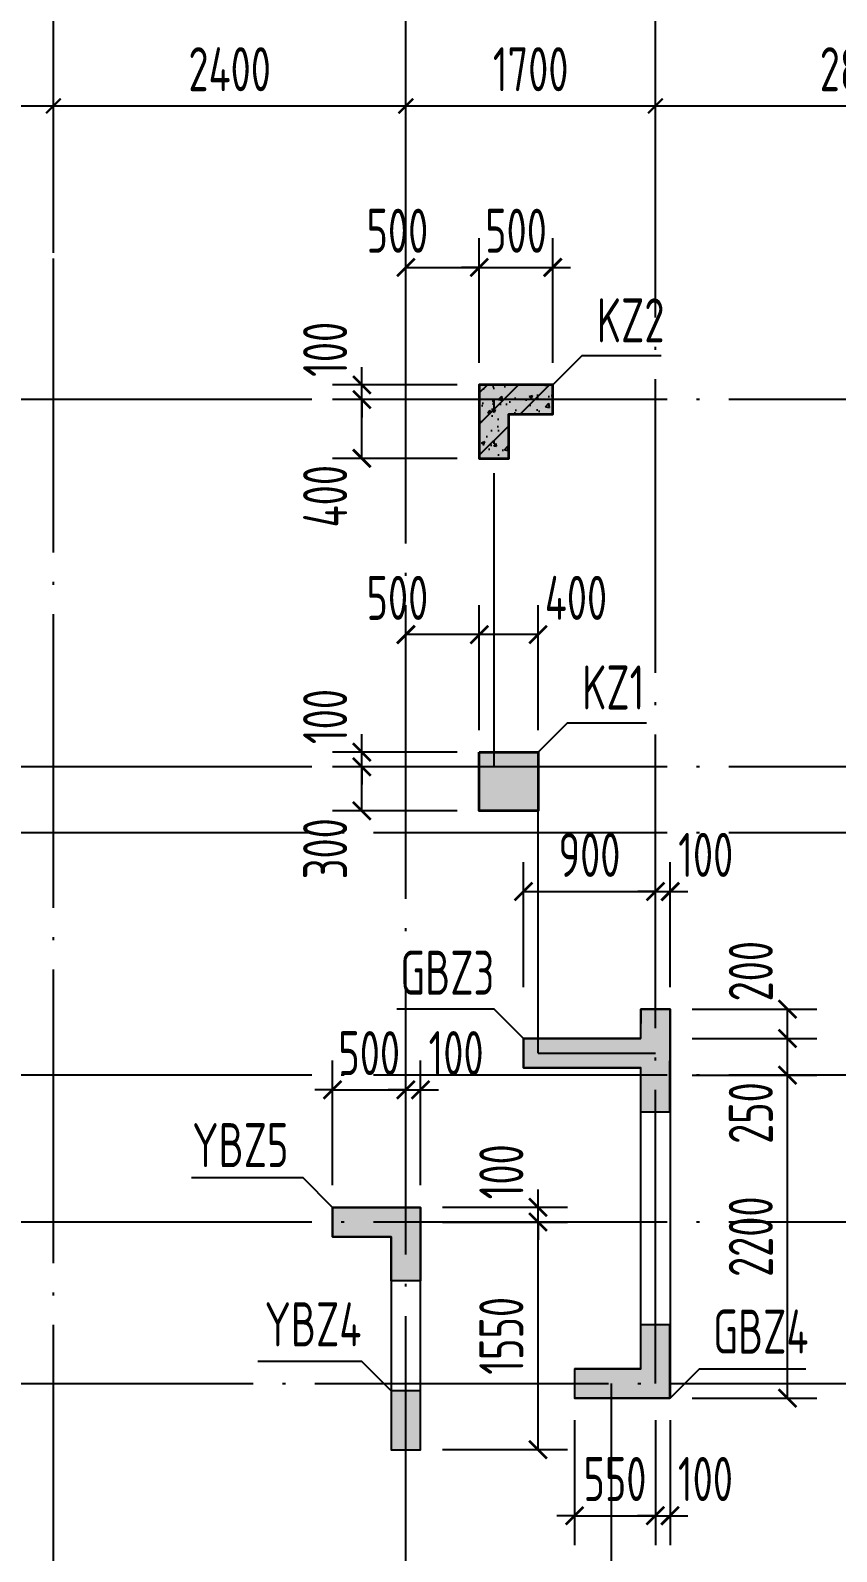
# Model space of a CAD drawing. Extents: x 826826 to 1642106, y -156213 to 399140.
# Drawn here: x 1202520 to 1208010, y 264753 to 275111 of the extents above; entities that cross this region are included whole.
import ezdxf
from ezdxf.enums import TextEntityAlignment as Align

# ---------------------------------------------------------------- set-up
doc = ezdxf.new("R2010")
doc.units = 0
doc.header["$LTSCALE"] = 1000
doc.linetypes.add('DOTE', pattern=[2.42, 2, -0.2, 0.02, -0.2])
doc.layers.get('0').update_dxf_attribs({"linetype": 'CONTINUOUS'})
doc.layers.get('DEFPOINTS').update_dxf_attribs({"linetype": 'CONTINUOUS'})
for name, color, linetype in [('A-AXIS', 1, 'CONTINUOUS'), ('A-DOTE', 10, 'DOTE'), ('S-Q墙实线', 6, 'CONTINUOUS'), ('S-Q墙标注', 3, 'CONTINUOUS'), ('S-X详图填充', 252, 'CONTINUOUS'), ('S-X详图实线', 4, 'CONTINUOUS'), ('S-Y一般标注', 3, 'CONTINUOUS'), ('S-Z柱填充', 252, 'CONTINUOUS'), ('S-Z柱实线', 6, 'CONTINUOUS'), ('S-Z柱编号', 6, 'CONTINUOUS')]:
    doc.layers.add(name, color=color, linetype=linetype)
doc.styles.add('TSSD_DIMENSION', font='Tssdeng.shx', dxfattribs={"width": 0.7, "bigfont": 'tssdchn.shx'})
doc.styles.add('TSSD_REIN', font='tssdeng.shx', dxfattribs={"width": 0.7, "height": 300, "bigfont": 'tssdchn.shx'})
doc.styles.add('结构文字', font='zstxt.shx', dxfattribs={"width": 0.7, "bigfont": 'zshz.shx'})
doc.dimstyles.new('STRUCK', dxfattribs={"dimtxt": 400, "dimasz": 121, "dimexe": 200, "dimexo": 150, "dimgap": 115, "dimtad": 1, "dimdec": 0, "dimdsep": 46, "dimtxsty": '结构文字', "dimblk": 'ARCHTICK', "dimcen": 400, "dimclrd": 3, "dimclre": 3, "dimclrt": 7, "dimadec": 0, "dimazin": 0, "dimtfac": 1, "dimtdec": 0, "dimtix": 1, "dimtmove": 2, "dimatfit": 3, "dimldrblk": '_DIMX', "dimfxl": 0, "dimtolj": 1, "dimtzin": 0, "dimarcsym": 0})
doc.dimstyles.new('TSSD_100_100$0', dxfattribs={"dimtxt": 300, "dimasz": 80, "dimexe": 100, "dimexo": 250, "dimgap": 100, "dimtad": 1, "dimdec": 0, "dimzin": 0, "dimdsep": 46, "dimtxsty": 'TSSD_DIMENSION', "dimblk": 'ARCHTICK', "dimcen": 0, "dimdle": 100, "dimclrd": 3, "dimclre": 3, "dimclrt": 7, "dimadec": 0, "dimazin": 0, "dimtfac": 1, "dimtdec": 0, "dimtix": 1, "dimtmove": 2, "dimatfit": 3, "dimldrblk": 'ARCHTICK', "dimfxl": 0, "dimtolj": 1, "dimtzin": 0, "dimarcsym": 0})

# ---------------------------------------------------------------- blocks, each defined once
blk = doc.blocks.new('_ArchTick')
at = {"color": 0, "linetype": 'ByBlock', "const_width": 0.15}
blk.add_lwpolyline([(-0.5, -0.5), (0.5, 0.5)], dxfattribs=at)
blk = doc.blocks.new('*D72')
at = {"layer": 'DEFPOINTS', "color": 0}
for p in [(778721, 350782), (775921, 349782), (778721, 349782)]:
    blk.add_point(p, dxfattribs=at)
at = {"layer": 'S-Y一般标注', "color": 0, "lineweight": -2}
for p, q in [((775921, 350032), (775921, 350882)), ((778721, 350032), (778721, 350882)), ((775821, 350782), (778821, 350782))]:
    blk.add_line(p, q, dxfattribs=at)
at = {"layer": 'S-Y一般标注', "color": 0, "lineweight": -2, "xscale": 100, "yscale": 100, "zscale": 100, "rotation": 180}
blk.add_blockref('_ArchTick', (775921, 350782), dxfattribs=at)
at = {"layer": 'S-Y一般标注', "color": 0, "lineweight": -2, "xscale": 100, "yscale": 100, "zscale": 100}
blk.add_blockref('_ArchTick', (778721, 350782), dxfattribs=at)
at = {"layer": 'S-Y一般标注', "color": 7, "insert": (777321, 351032), "char_height": 300, "attachment_point": 5, "style": 'TSSD_DIMENSION'}
blk.add_mtext('\\A1;2800', dxfattribs=at)
blk = doc.blocks.new('*D73')
at = {"layer": 'DEFPOINTS', "color": 0}
for p in [(775921, 350782), (774221, 349782), (775921, 349782)]:
    blk.add_point(p, dxfattribs=at)
at = {"layer": 'S-Y一般标注', "color": 0, "lineweight": -2}
for p, q in [((774221, 350032), (774221, 350882)), ((775921, 350032), (775921, 350882)), ((774121, 350782), (776021, 350782))]:
    blk.add_line(p, q, dxfattribs=at)
at = {"layer": 'S-Y一般标注', "color": 0, "lineweight": -2, "xscale": 100, "yscale": 100, "zscale": 100, "rotation": 180}
blk.add_blockref('_ArchTick', (774221, 350782), dxfattribs=at)
at = {"layer": 'S-Y一般标注', "color": 0, "lineweight": -2, "xscale": 100, "yscale": 100, "zscale": 100}
blk.add_blockref('_ArchTick', (775921, 350782), dxfattribs=at)
at = {"layer": 'S-Y一般标注', "color": 7, "insert": (775071, 351032), "char_height": 300, "attachment_point": 5, "style": 'TSSD_DIMENSION'}
blk.add_mtext('\\A1;1700', dxfattribs=at)
blk = doc.blocks.new('*D74')
at = {"layer": 'DEFPOINTS', "color": 0}
for p in [(774221, 350782), (771821, 349782), (774221, 349782)]:
    blk.add_point(p, dxfattribs=at)
at = {"layer": 'S-Y一般标注', "color": 0, "lineweight": -2}
for p, q in [((771821, 350032), (771821, 350882)), ((774221, 350032), (774221, 350882)), ((771721, 350782), (774321, 350782))]:
    blk.add_line(p, q, dxfattribs=at)
at = {"layer": 'S-Y一般标注', "color": 0, "lineweight": -2, "xscale": 100, "yscale": 100, "zscale": 100, "rotation": 180}
blk.add_blockref('_ArchTick', (771821, 350782), dxfattribs=at)
at = {"layer": 'S-Y一般标注', "color": 0, "lineweight": -2, "xscale": 100, "yscale": 100, "zscale": 100}
blk.add_blockref('_ArchTick', (774221, 350782), dxfattribs=at)
at = {"layer": 'S-Y一般标注', "color": 7, "insert": (773021, 351032), "char_height": 300, "attachment_point": 5, "style": 'TSSD_DIMENSION'}
blk.add_mtext('\\A1;2400', dxfattribs=at)
blk = doc.blocks.new('*D75')
at = {"layer": 'DEFPOINTS', "color": 0}
for p in [(771821, 350782), (769921, 349782), (771821, 349782)]:
    blk.add_point(p, dxfattribs=at)
at = {"layer": 'S-Y一般标注', "color": 0, "lineweight": -2}
for p, q in [((769921, 350032), (769921, 350882)), ((771821, 350032), (771821, 350882)), ((769821, 350782), (771921, 350782))]:
    blk.add_line(p, q, dxfattribs=at)
at = {"layer": 'S-Y一般标注', "color": 0, "lineweight": -2, "xscale": 100, "yscale": 100, "zscale": 100, "rotation": 180}
blk.add_blockref('_ArchTick', (769921, 350782), dxfattribs=at)
at = {"layer": 'S-Y一般标注', "color": 0, "lineweight": -2, "xscale": 100, "yscale": 100, "zscale": 100}
blk.add_blockref('_ArchTick', (771821, 350782), dxfattribs=at)
at = {"layer": 'S-Y一般标注', "color": 7, "insert": (770871, 351032), "char_height": 300, "attachment_point": 5, "style": 'TSSD_DIMENSION'}
blk.add_mtext('\\A1;1900', dxfattribs=at)
blk = doc.blocks.new('*D421')
at = {"layer": 'DEFPOINTS', "color": 0}
for p in [(1205177, 266997), (1205977, 266997), (1205177, 265447)]:
    blk.add_point(p, dxfattribs=at)
at = {"layer": 'S-Q墙标注', "color": 3, "lineweight": -2}
for p, q in [((1205327, 266997), (1206177, 266997)), ((1205977, 265447), (1205977, 266997)), ((1205327, 265447), (1206177, 265447))]:
    blk.add_line(p, q, dxfattribs=at)
at = {"layer": 'S-Q墙标注', "color": 3, "lineweight": -2, "xscale": 121, "yscale": 121, "zscale": 121}
for p, rotation in [((1205977, 266997), 90), ((1205977, 265447), 270)]:
    blk.add_blockref('_ArchTick', p, dxfattribs=dict(at, rotation=rotation))
at = {"layer": 'S-Q墙标注', "color": 7, "insert": (1205727, 266222), "char_height": 300, "attachment_point": 5, "rotation": 90, "style": 'TSSD_REIN'}
blk.add_mtext('\\A1;1550', dxfattribs=at)
blk = doc.blocks.new('_DIMX')
blk.add_line((-150, 0), (150, 0))
at = {"const_width": 50}
blk.add_lwpolyline([(-70, -70), (70, 70)], dxfattribs=at)
blk = doc.blocks.new('*D422')
at = {"layer": 'DEFPOINTS', "color": 0}
for p in [(1205177, 267097), (1205977, 267097), (1205177, 266997)]:
    blk.add_point(p, dxfattribs=at)
at = {"layer": 'S-Q墙标注', "color": 3, "lineweight": -2}
for p, q in [((1205977, 267097), (1205977, 267218)), ((1205327, 267097), (1206177, 267097)), ((1205977, 266997), (1205977, 267097)), ((1205327, 266997), (1206177, 266997)), ((1205977, 266997), (1205977, 266876))]:
    blk.add_line(p, q, dxfattribs=at)
at = {"layer": 'S-Q墙标注', "color": 3, "lineweight": -2, "xscale": 121, "yscale": 121, "zscale": 121}
for p, rotation in [((1205977, 267097), 270), ((1205977, 266997), 90)]:
    blk.add_blockref('_ArchTick', p, dxfattribs=dict(at, rotation=rotation))
at = {"layer": 'S-Q墙标注', "color": 7, "insert": (1205727, 267339), "char_height": 300, "attachment_point": 5, "rotation": 90, "style": 'TSSD_REIN'}
blk.add_mtext('\\A1;100', dxfattribs=at)
blk = doc.blocks.new('*D423')
at = {"layer": 'DEFPOINTS', "color": 0}
for p in [(1205077, 267897), (1204577, 267097), (1205077, 267097)]:
    blk.add_point(p, dxfattribs=at)
at = {"layer": 'S-Q墙标注', "color": 3, "lineweight": -2}
for p, q in [((1204577, 267247), (1204577, 268097)), ((1205077, 267247), (1205077, 268097)), ((1204577, 267897), (1204456, 267897)), ((1204577, 267897), (1205077, 267897)), ((1205077, 267897), (1205198, 267897))]:
    blk.add_line(p, q, dxfattribs=at)
at = {"layer": 'S-Q墙标注', "color": 3, "lineweight": -2, "xscale": 121, "yscale": 121, "zscale": 121}
blk.add_blockref('_ArchTick', (1204577, 267897), dxfattribs=at)
at = {"layer": 'S-Q墙标注', "color": 3, "lineweight": -2, "xscale": 121, "yscale": 121, "zscale": 121, "rotation": 180}
blk.add_blockref('_ArchTick', (1205077, 267897), dxfattribs=at)
at = {"layer": 'S-Q墙标注', "color": 7, "insert": (1204827, 268147), "char_height": 300, "attachment_point": 5, "style": 'TSSD_REIN'}
blk.add_mtext('\\A1;500', dxfattribs=at)
blk = doc.blocks.new('*D424')
at = {"layer": 'DEFPOINTS', "color": 0}
for p in [(1205177, 267897), (1205077, 267097), (1205177, 267097)]:
    blk.add_point(p, dxfattribs=at)
at = {"layer": 'S-Q墙标注', "color": 3, "lineweight": -2}
for p, q in [((1205077, 267247), (1205077, 268097)), ((1205177, 267247), (1205177, 268097)), ((1205077, 267897), (1204956, 267897)), ((1205077, 267897), (1205177, 267897)), ((1205177, 267897), (1205298, 267897))]:
    blk.add_line(p, q, dxfattribs=at)
at = {"layer": 'S-Q墙标注', "color": 3, "lineweight": -2, "xscale": 121, "yscale": 121, "zscale": 121}
blk.add_blockref('_ArchTick', (1205077, 267897), dxfattribs=at)
at = {"layer": 'S-Q墙标注', "color": 3, "lineweight": -2, "xscale": 121, "yscale": 121, "zscale": 121, "rotation": 180}
blk.add_blockref('_ArchTick', (1205177, 267897), dxfattribs=at)
at = {"layer": 'S-Q墙标注', "color": 7, "insert": (1205419, 268147), "char_height": 300, "attachment_point": 5, "style": 'TSSD_REIN'}
blk.add_mtext('\\A1;100', dxfattribs=at)
blk = doc.blocks.new('*D425')
at = {"layer": 'DEFPOINTS', "color": 0}
for p in [(1206877, 267997), (1207676, 267997), (1206876, 265797)]:
    blk.add_point(p, dxfattribs=at)
at = {"layer": 'S-Q墙标注', "color": 3, "lineweight": -2}
for p, q in [((1207027, 267997), (1207876, 267997)), ((1207676, 265797), (1207676, 267997)), ((1207026, 265797), (1207876, 265797))]:
    blk.add_line(p, q, dxfattribs=at)
at = {"layer": 'S-Q墙标注', "color": 3, "lineweight": -2, "xscale": 121, "yscale": 121, "zscale": 121}
for p, rotation in [((1207676, 267997), 90), ((1207676, 265797), 270)]:
    blk.add_blockref('_ArchTick', p, dxfattribs=dict(at, rotation=rotation))
at = {"layer": 'S-Q墙标注', "color": 7, "insert": (1207426, 266897), "char_height": 300, "attachment_point": 5, "rotation": 90, "style": 'TSSD_REIN'}
blk.add_mtext('\\A1;2200', dxfattribs=at)
blk = doc.blocks.new('*D426')
at = {"layer": 'DEFPOINTS', "color": 0}
for p in [(1206877, 268447), (1207676, 268447), (1206877, 268247)]:
    blk.add_point(p, dxfattribs=at)
at = {"layer": 'S-Q墙标注', "color": 3, "lineweight": -2}
for p, q in [((1207027, 268447), (1207876, 268447)), ((1207676, 268247), (1207676, 268447)), ((1207027, 268247), (1207876, 268247))]:
    blk.add_line(p, q, dxfattribs=at)
at = {"layer": 'S-Q墙标注', "color": 3, "lineweight": -2, "xscale": 121, "yscale": 121, "zscale": 121}
for p, rotation in [((1207676, 268447), 90), ((1207676, 268247), 270)]:
    blk.add_blockref('_ArchTick', p, dxfattribs=dict(at, rotation=rotation))
at = {"layer": 'S-Q墙标注', "color": 7, "insert": (1207426, 268705), "char_height": 300, "attachment_point": 5, "rotation": 90, "style": 'TSSD_REIN'}
blk.add_mtext('\\A1;200', dxfattribs=at)
blk = doc.blocks.new('*D427')
at = {"layer": 'DEFPOINTS', "color": 0}
for p in [(1206777, 269247), (1205878, 268447), (1206777, 268447)]:
    blk.add_point(p, dxfattribs=at)
at = {"layer": 'S-Q墙标注', "color": 3, "lineweight": -2}
for p, q in [((1205878, 268597), (1205878, 269447)), ((1206777, 268597), (1206777, 269447)), ((1205878, 269247), (1206777, 269247))]:
    blk.add_line(p, q, dxfattribs=at)
at = {"layer": 'S-Q墙标注', "color": 3, "lineweight": -2, "xscale": 121, "yscale": 121, "zscale": 121, "rotation": 180}
blk.add_blockref('_ArchTick', (1205878, 269247), dxfattribs=at)
at = {"layer": 'S-Q墙标注', "color": 3, "lineweight": -2, "xscale": 121, "yscale": 121, "zscale": 121}
blk.add_blockref('_ArchTick', (1206777, 269247), dxfattribs=at)
at = {"layer": 'S-Q墙标注', "color": 7, "insert": (1206327, 269497), "char_height": 300, "attachment_point": 5, "style": 'TSSD_REIN'}
blk.add_mtext('\\A1;900', dxfattribs=at)
blk = doc.blocks.new('*D428')
at = {"layer": 'DEFPOINTS', "color": 0}
for p in [(1206877, 269247), (1206777, 268447), (1206877, 268447)]:
    blk.add_point(p, dxfattribs=at)
at = {"layer": 'S-Q墙标注', "color": 3, "lineweight": -2}
for p, q in [((1206777, 268597), (1206777, 269447)), ((1206877, 268597), (1206877, 269447)), ((1206777, 269247), (1206656, 269247)), ((1206777, 269247), (1206877, 269247)), ((1206877, 269247), (1206998, 269247))]:
    blk.add_line(p, q, dxfattribs=at)
at = {"layer": 'S-Q墙标注', "color": 3, "lineweight": -2, "xscale": 121, "yscale": 121, "zscale": 121}
blk.add_blockref('_ArchTick', (1206777, 269247), dxfattribs=at)
at = {"layer": 'S-Q墙标注', "color": 3, "lineweight": -2, "xscale": 121, "yscale": 121, "zscale": 121, "rotation": 180}
blk.add_blockref('_ArchTick', (1206877, 269247), dxfattribs=at)
at = {"layer": 'S-Q墙标注', "color": 7, "insert": (1207119, 269497), "char_height": 300, "attachment_point": 5, "style": 'TSSD_REIN'}
blk.add_mtext('\\A1;100', dxfattribs=at)
blk = doc.blocks.new('*D429')
at = {"layer": 'DEFPOINTS', "color": 0}
for p in [(1206776, 265797), (1206876, 265797), (1206876, 264997)]:
    blk.add_point(p, dxfattribs=at)
at = {"layer": 'S-Q墙标注', "color": 3, "lineweight": -2}
for p, q in [((1206776, 265647), (1206776, 264797)), ((1206876, 265647), (1206876, 264797)), ((1206776, 264997), (1206655, 264997)), ((1206776, 264997), (1206876, 264997)), ((1206876, 264997), (1206997, 264997))]:
    blk.add_line(p, q, dxfattribs=at)
at = {"layer": 'S-Q墙标注', "color": 3, "lineweight": -2, "xscale": 121, "yscale": 121, "zscale": 121}
blk.add_blockref('_ArchTick', (1206776, 264997), dxfattribs=at)
at = {"layer": 'S-Q墙标注', "color": 3, "lineweight": -2, "xscale": 121, "yscale": 121, "zscale": 121, "rotation": 180}
blk.add_blockref('_ArchTick', (1206876, 264997), dxfattribs=at)
at = {"layer": 'S-Q墙标注', "color": 7, "insert": (1207117, 265247), "char_height": 300, "attachment_point": 5, "style": 'TSSD_REIN'}
blk.add_mtext('\\A1;100', dxfattribs=at)
blk = doc.blocks.new('*D430')
at = {"layer": 'DEFPOINTS', "color": 0}
for p in [(1206226, 265797), (1206776, 265797), (1206776, 264997)]:
    blk.add_point(p, dxfattribs=at)
at = {"layer": 'S-Q墙标注', "color": 3, "lineweight": -2}
for p, q in [((1206226, 265647), (1206226, 264797)), ((1206776, 265647), (1206776, 264797)), ((1206226, 264997), (1206105, 264997)), ((1206226, 264997), (1206776, 264997)), ((1206776, 264997), (1206897, 264997))]:
    blk.add_line(p, q, dxfattribs=at)
at = {"layer": 'S-Q墙标注', "color": 3, "lineweight": -2, "xscale": 121, "yscale": 121, "zscale": 121}
blk.add_blockref('_ArchTick', (1206226, 264997), dxfattribs=at)
at = {"layer": 'S-Q墙标注', "color": 3, "lineweight": -2, "xscale": 121, "yscale": 121, "zscale": 121, "rotation": 180}
blk.add_blockref('_ArchTick', (1206776, 264997), dxfattribs=at)
at = {"layer": 'S-Q墙标注', "color": 7, "insert": (1206501, 265247), "char_height": 300, "attachment_point": 5, "style": 'TSSD_REIN'}
blk.add_mtext('\\A1;550', dxfattribs=at)
blk = doc.blocks.new('*D822')
at = {"layer": 'DEFPOINTS', "color": 0}
for p in [(1204777, 272697), (1205577, 272697), (1205577, 272597)]:
    blk.add_point(p, dxfattribs=at)
at = {"layer": 'S-Q墙标注', "color": 3, "lineweight": -2}
for p, q in [((1204777, 272697), (1204777, 272818)), ((1205427, 272697), (1204577, 272697)), ((1204777, 272597), (1204777, 272697)), ((1205427, 272597), (1204577, 272597)), ((1204777, 272597), (1204777, 272476))]:
    blk.add_line(p, q, dxfattribs=at)
at = {"layer": 'S-Q墙标注', "color": 3, "lineweight": -2, "xscale": 121, "yscale": 121, "zscale": 121}
for p, rotation in [((1204777, 272697), 270), ((1204777, 272597), 90)]:
    blk.add_blockref('_ArchTick', p, dxfattribs=dict(at, rotation=rotation))
at = {"layer": 'S-Q墙标注', "color": 7, "insert": (1204527, 272939), "char_height": 300, "attachment_point": 5, "rotation": 90, "style": 'TSSD_REIN'}
blk.add_mtext('\\A1;100', dxfattribs=at)
blk = doc.blocks.new('*D823')
at = {"layer": 'DEFPOINTS', "color": 0}
for p in [(1204777, 272597), (1205577, 272597), (1205577, 272197)]:
    blk.add_point(p, dxfattribs=at)
at = {"layer": 'S-Q墙标注', "color": 3, "lineweight": -2}
for p, q in [((1205427, 272597), (1204577, 272597)), ((1204777, 272197), (1204777, 272597)), ((1205427, 272197), (1204577, 272197))]:
    blk.add_line(p, q, dxfattribs=at)
at = {"layer": 'S-Q墙标注', "color": 3, "lineweight": -2, "xscale": 121, "yscale": 121, "zscale": 121}
for p, rotation in [((1204777, 272597), 90), ((1204777, 272197), 270)]:
    blk.add_blockref('_ArchTick', p, dxfattribs=dict(at, rotation=rotation))
at = {"layer": 'S-Q墙标注', "color": 7, "insert": (1204527, 271939), "char_height": 300, "attachment_point": 5, "rotation": 90, "style": 'TSSD_REIN'}
blk.add_mtext('\\A1;400', dxfattribs=at)
blk = doc.blocks.new('*D824')
at = {"layer": 'DEFPOINTS', "color": 0}
for p in [(1206077, 273497), (1205577, 272697), (1206077, 272697)]:
    blk.add_point(p, dxfattribs=at)
at = {"layer": 'S-Q墙标注', "color": 3, "lineweight": -2}
for p, q in [((1205577, 272847), (1205577, 273697)), ((1206077, 272847), (1206077, 273697)), ((1205577, 273497), (1205456, 273497)), ((1205577, 273497), (1206077, 273497)), ((1206077, 273497), (1206198, 273497))]:
    blk.add_line(p, q, dxfattribs=at)
at = {"layer": 'S-Q墙标注', "color": 3, "lineweight": -2, "xscale": 121, "yscale": 121, "zscale": 121}
blk.add_blockref('_ArchTick', (1205577, 273497), dxfattribs=at)
at = {"layer": 'S-Q墙标注', "color": 3, "lineweight": -2, "xscale": 121, "yscale": 121, "zscale": 121, "rotation": 180}
blk.add_blockref('_ArchTick', (1206077, 273497), dxfattribs=at)
at = {"layer": 'S-Q墙标注', "color": 7, "insert": (1205827, 273747), "char_height": 300, "attachment_point": 5, "style": 'TSSD_REIN'}
blk.add_mtext('\\A1;500', dxfattribs=at)
blk = doc.blocks.new('*D825')
at = {"layer": 'DEFPOINTS', "color": 0}
for p in [(1205577, 273497), (1205077, 272697), (1205577, 272697)]:
    blk.add_point(p, dxfattribs=at)
at = {"layer": 'S-Q墙标注', "color": 3, "lineweight": -2}
for p, q in [((1205077, 272847), (1205077, 273697)), ((1205577, 272847), (1205577, 273697)), ((1205077, 273497), (1205577, 273497))]:
    blk.add_line(p, q, dxfattribs=at)
at = {"layer": 'S-Q墙标注', "color": 3, "lineweight": -2, "xscale": 121, "yscale": 121, "zscale": 121, "rotation": 180}
blk.add_blockref('_ArchTick', (1205077, 273497), dxfattribs=at)
at = {"layer": 'S-Q墙标注', "color": 3, "lineweight": -2, "xscale": 121, "yscale": 121, "zscale": 121}
blk.add_blockref('_ArchTick', (1205577, 273497), dxfattribs=at)
at = {"layer": 'S-Q墙标注', "color": 7, "insert": (1205019, 273747), "char_height": 300, "attachment_point": 5, "style": 'TSSD_REIN'}
blk.add_mtext('\\A1;500', dxfattribs=at)
blk = doc.blocks.new('*D846')
at = {"layer": 'DEFPOINTS', "color": 0}
for p in [(1204777, 270197), (1205577, 270197), (1205577, 270097)]:
    blk.add_point(p, dxfattribs=at)
at = {"layer": 'S-Q墙标注', "color": 3, "lineweight": -2}
for p, q in [((1204777, 270197), (1204777, 270318)), ((1205427, 270197), (1204577, 270197)), ((1204777, 270097), (1204777, 270197)), ((1205427, 270097), (1204577, 270097)), ((1204777, 270097), (1204777, 269976))]:
    blk.add_line(p, q, dxfattribs=at)
at = {"layer": 'S-Q墙标注', "color": 3, "lineweight": -2, "xscale": 121, "yscale": 121, "zscale": 121}
for p, rotation in [((1204777, 270197), 270), ((1204777, 270097), 90)]:
    blk.add_blockref('_ArchTick', p, dxfattribs=dict(at, rotation=rotation))
at = {"layer": 'S-Q墙标注', "color": 7, "insert": (1204527, 270439), "char_height": 300, "attachment_point": 5, "rotation": 90, "style": 'TSSD_REIN'}
blk.add_mtext('\\A1;100', dxfattribs=at)
blk = doc.blocks.new('*D847')
at = {"layer": 'DEFPOINTS', "color": 0}
for p in [(1204777, 270097), (1205577, 270097), (1205577, 269797)]:
    blk.add_point(p, dxfattribs=at)
at = {"layer": 'S-Q墙标注', "color": 3, "lineweight": -2}
for p, q in [((1205427, 270097), (1204577, 270097)), ((1204777, 269797), (1204777, 270097)), ((1205427, 269797), (1204577, 269797))]:
    blk.add_line(p, q, dxfattribs=at)
at = {"layer": 'S-Q墙标注', "color": 3, "lineweight": -2, "xscale": 121, "yscale": 121, "zscale": 121}
for p, rotation in [((1204777, 270097), 90), ((1204777, 269797), 270)]:
    blk.add_blockref('_ArchTick', p, dxfattribs=dict(at, rotation=rotation))
at = {"layer": 'S-Q墙标注', "color": 7, "insert": (1204527, 269539), "char_height": 300, "attachment_point": 5, "rotation": 90, "style": 'TSSD_REIN'}
blk.add_mtext('\\A1;300', dxfattribs=at)
blk = doc.blocks.new('*D848')
at = {"layer": 'DEFPOINTS', "color": 0}
for p in [(1205577, 270997), (1205577, 270197), (1205977, 270197)]:
    blk.add_point(p, dxfattribs=at)
at = {"layer": 'S-Q墙标注', "color": 3, "lineweight": -2}
for p, q in [((1205577, 270347), (1205577, 271197)), ((1205977, 270347), (1205977, 271197)), ((1205977, 270997), (1205577, 270997))]:
    blk.add_line(p, q, dxfattribs=at)
at = {"layer": 'S-Q墙标注', "color": 3, "lineweight": -2, "xscale": 121, "yscale": 121, "zscale": 121, "rotation": 180}
blk.add_blockref('_ArchTick', (1205577, 270997), dxfattribs=at)
at = {"layer": 'S-Q墙标注', "color": 3, "lineweight": -2, "xscale": 121, "yscale": 121, "zscale": 121}
blk.add_blockref('_ArchTick', (1205977, 270997), dxfattribs=at)
at = {"layer": 'S-Q墙标注', "color": 7, "insert": (1206235, 271247), "char_height": 300, "attachment_point": 5, "style": 'TSSD_REIN'}
blk.add_mtext('\\A1;400', dxfattribs=at)
blk = doc.blocks.new('*D850')
at = {"layer": 'DEFPOINTS', "color": 0}
for p in [(1205077, 270997), (1205077, 270197), (1205577, 270197)]:
    blk.add_point(p, dxfattribs=at)
at = {"layer": 'S-Q墙标注', "color": 3, "lineweight": -2}
for p, q in [((1205077, 270347), (1205077, 271197)), ((1205577, 270347), (1205577, 271197)), ((1205577, 270997), (1205077, 270997))]:
    blk.add_line(p, q, dxfattribs=at)
at = {"layer": 'S-Q墙标注', "color": 3, "lineweight": -2, "xscale": 121, "yscale": 121, "zscale": 121, "rotation": 180}
blk.add_blockref('_ArchTick', (1205077, 270997), dxfattribs=at)
at = {"layer": 'S-Q墙标注', "color": 3, "lineweight": -2, "xscale": 121, "yscale": 121, "zscale": 121}
blk.add_blockref('_ArchTick', (1205577, 270997), dxfattribs=at)
at = {"layer": 'S-Q墙标注', "color": 7, "insert": (1205019, 271247), "char_height": 300, "attachment_point": 5, "style": 'TSSD_REIN'}
blk.add_mtext('\\A1;500', dxfattribs=at)
blk = doc.blocks.new('*D2477')
at = {"layer": 'DEFPOINTS', "color": 0}
for p in [(1206877, 268247), (1207676, 268247), (1206877, 267997)]:
    blk.add_point(p, dxfattribs=at)
at = {"layer": 'S-Q墙标注', "color": 3, "lineweight": -2}
for p, q in [((1207027, 268247), (1207876, 268247)), ((1207676, 267997), (1207676, 268247)), ((1207027, 267997), (1207876, 267997))]:
    blk.add_line(p, q, dxfattribs=at)
at = {"layer": 'S-Q墙标注', "color": 3, "lineweight": -2, "xscale": 121, "yscale": 121, "zscale": 121}
for p, rotation in [((1207676, 268247), 90), ((1207676, 267997), 270)]:
    blk.add_blockref('_ArchTick', p, dxfattribs=dict(at, rotation=rotation))
at = {"layer": 'S-Q墙标注', "color": 7, "insert": (1207426, 267739), "char_height": 300, "attachment_point": 5, "rotation": 90, "style": 'TSSD_REIN'}
blk.add_mtext('\\A1;250', dxfattribs=at)
blk = doc.blocks.new('20210801.08473688')
at = {"layer": 'A-AXIS'}
for p, q in [((35400, 19800), (35400, 22300)), ((37800, 19800), (37800, 22300)), ((39500, 19800), (39500, 22300))]:
    blk.add_line(p, q, dxfattribs=at)
at = {"layer": 'A-DOTE'}
for p, q in [((35400, 10500), (35400, 19800)), ((37800, 3300), (37800, 19800)), ((39500, 12100), (39500, 19800)), ((54100, 18800), (3300, 18800)), ((38400, 16300), (38400, 18800)), ((54100, 16300), (3300, 16300)), ((38700, 14350), (38700, 16300)), ((54100, 15850), (3300, 15850)), ((38700, 14350), (39500, 14350)), ((54100, 14200), (3300, 14200)), ((54100, 13200), (3300, 13200)), ((3300, 12100), (54100, 12100)), ((39200, 10200), (39200, 12100))]:
    blk.add_line(p, q, dxfattribs=at)
at = {"layer": 'S-Y一般标注'}
for p1, p2, picture, middle in [((33500, 19800), (35400, 19800), '*D75', (34450, 21050)), ((35400, 19800), (37800, 19800), '*D74', (36600, 21050)), ((37800, 19800), (39500, 19800), '*D73', (38650, 21050)), ((39500, 19800), (42300, 19800), '*D72', (40900, 21050))]:
    dim = blk.add_aligned_dim(p1=p1, p2=p2, distance=1000, dimstyle='TSSD_100_100$0', override={"dimasz": 100, "dimclrd": 0, "dimclre": 0}, dxfattribs=at)
    dim.commit()
    dim.dimension.update_dxf_attribs({"geometry": picture, "text_midpoint": middle, "insert": (-736421.3, -329982)})

msp = doc.modelspace()

# ---------------------------------------------------------------- hatches: boundary and pattern name
at = {"layer": 'S-X详图填充'}
h = msp.add_hatch(color=256, dxfattribs=at)
h.dxf.hatch_style = 1
h.paths.add_polyline_path([(1206077.04, 272696.82), (1205577.04, 272696.82), (1205577.04, 272196.82), (1205777.04, 272196.82), (1205777.04, 272496.82), (1206077.04, 272496.82)])
h = msp.add_hatch(color=256, dxfattribs=at)
h.dxf.hatch_style = 1
h.paths.add_polyline_path([(1205577.04, 270196.84), (1205977.04, 270196.84), (1205977.04, 269796.84), (1205577.04, 269796.84)])
h = msp.add_hatch(color=256, dxfattribs=at)
h.dxf.hatch_style = 1
h.paths.add_polyline_path([(1206675.57, 267746.81), (1206875.57, 267746.81), (1206877.04, 268446.82), (1206677.04, 268446.82), (1206675.57, 268246.81), (1205877.04, 268246.81), (1205877.04, 268046.81), (1206675.57, 268046.81)])
h = msp.add_hatch(color=256, dxfattribs=at)
h.dxf.hatch_style = 1
h.paths.add_polyline_path([(1205177.03, 266596.81), (1204977.03, 266596.81), (1204977.03, 266896.81), (1204577.03, 266896.81), (1204577.03, 267096.81), (1205177.03, 267096.81)])
h = msp.add_hatch(color=256, dxfattribs=at)
h.dxf.hatch_style = 1
h.paths.add_polyline_path([(1206227.04, 265996.81), (1206227.04, 265796.81), (1206875.57, 265796.81), (1206875.57, 266296.81), (1206675.57, 266296.81), (1206675.57, 265996.81)])
h = msp.add_hatch(color=256, dxfattribs=at)
h.dxf.hatch_style = 1
h.paths.add_polyline_path([(1204977.03, 265446.82), (1205177.03, 265446.82), (1205177.03, 265846.82), (1204977.03, 265846.82)])
at = {"layer": 'S-Z柱填充'}
h = msp.add_hatch(dxfattribs=at)
h.set_pattern_fill('ARMORED', color=256, scale=30, style=0)
h.set_pattern_definition([(50, (1155599.98, 116811.2), (215.17805, -18.82564), [22.5, -247.5]), (355, (1155599.98, 116811.2), (-41.6254, 225.65764), [18, -198]), (100.4514, (1155617.91, 116809.64), (173.55281, 206.83186), [19.12206, -210.34263]), (46.1842, (1155599.98, 116871.2), (320.1723, -49.6557), [33.75, -371.25]), (96.6356, (1155626.66, 116867.07), (280.3988, 292.23536), [28.6831, -315.5139]), (351.1842, (1155599.98, 116871.2), (280.3986, 292.2356), [27, -297]), (21, (1155629.98, 116856.2), (179.07212, -120.78567), [22.5, -247.5]), (326, (1155629.98, 116856.2), (72.9946, 217.545), [18, -198]), (71.4514, (1155644.9, 116846.14), (252.0668, 96.75915), [19.12206, -210.34263]), (37.5, (1155599.98, 116811.21), (3.647957, 99.868156), [0, -195.6, 0, -201, 0, -198.75]), (7.5, (1155599.98, 116811.21), (78.92086, 118.323514), [0, -114.6, 0, -191.1, 0, -75.75]), (327.5, (1155533.08, 116811.21), (160.14673, -6.76646), [0, -75, 0, -234, 0, -310.5]), (317.5, (1155503.08, 116811.21), (174.95585, 30.0315), [0, -97.5, 0, -155.4, 0, -220.5]), (45, (1155599.98, 116811.21), (-106.06602, 106.06602), [])])
h.paths.add_polyline_path([(1206077.03, 272696.82), (1205577.03, 272696.82), (1205577.03, 272196.82), (1205777.03, 272196.82), (1205777.03, 272496.82), (1206077.03, 272496.82)])

# ---------------------------------------------------------------- linework, layer by layer
at = {"layer": 'S-Q墙实线'}
msp.add_lwpolyline([(1206677.04, 268246.81), (1206677.04, 268446.82), (1206877.04, 268446.82), (1206877.04, 268146.81), (1206877.04, 265796.81), (1206477.03, 265796.81), (1206227.04, 265796.81), (1206227.04, 265996.81), (1206477.03, 265996.81), (1206677.04, 265996.81), (1206677.04, 268046.81), (1205877.04, 268046.81), (1205877.04, 268246.81), (1206677.04, 268246.81)], dxfattribs=at)
msp.add_lwpolyline([(1204977.03, 265896.81), (1204977.03, 265446.82), (1205177.03, 265446.82), (1205177.03, 265896.81), (1205177.03, 267096.81), (1204577.03, 267096.81), (1204577.03, 266896.81), (1204977.03, 266896.81)], close=True, dxfattribs=at)
at = {"layer": 'S-X详图实线'}
msp.add_lwpolyline([(1205777.04, 272196.82), (1205777.04, 272496.82), (1206077.04, 272496.82), (1206077.04, 272696.82), (1205577.04, 272696.82), (1205577.04, 272196.82), (1205777.04, 272196.82)], dxfattribs=at)
for points in [[(1205577.04, 270196.84), (1205977.04, 270196.84), (1205977.04, 269796.84), (1205577.04, 269796.84), (1205577.04, 270196.84)], [(1206675.57, 267746.81), (1206875.57, 267746.81), (1206877.04, 268446.82), (1206677.04, 268446.82), (1206675.57, 268246.81), (1205877.04, 268246.81), (1205877.04, 268046.81), (1206675.57, 268046.81), (1206675.57, 267746.81)], [(1205177.03, 266596.81), (1204977.03, 266596.81), (1204977.03, 266896.81), (1204577.03, 266896.81), (1204577.03, 267096.81), (1205177.03, 267096.81), (1205177.03, 266596.81)], [(1206225.57, 265996.81), (1206225.57, 265796.81), (1206875.57, 265796.81), (1206875.57, 266296.81), (1206675.57, 266296.81), (1206675.57, 265996.81), (1206225.57, 265996.81)], [(1204977.03, 265446.82), (1205177.03, 265446.82), (1205177.03, 265846.82), (1204977.03, 265846.82), (1204977.03, 265446.82)]]:
    msp.add_lwpolyline(points, close=True, dxfattribs=at)
at = {"layer": 'S-Z柱实线', "lineweight": 35}
for points in [[(1206077.03, 272696.82), (1205577.03, 272696.82), (1205577.03, 272196.82), (1205777.03, 272196.82), (1205777.03, 272496.82), (1206077.03, 272496.82), (1206077.03, 272696.82)], [(1206077.04, 272696.82), (1205577.04, 272696.82), (1205577.04, 272196.82), (1205777.04, 272196.82), (1205777.04, 272496.82), (1206077.04, 272496.82), (1206077.04, 272696.82)]]:
    msp.add_lwpolyline(points, dxfattribs=at)
msp.add_lwpolyline([(1205577.03, 270196.81), (1205977.04, 270196.81), (1205977.04, 269796.81), (1205577.03, 269796.81)], close=True, dxfattribs=at)
at = {"layer": 'S-Z柱编号', "color": 7}
for points in [[(1206077.03, 272696.81), (1206277.03, 272896.81), (1206815.98, 272896.81)], [(1205977.04, 270196.84), (1206177.04, 270396.84), (1206715.99, 270396.84)], [(1205877.04, 268246.81), (1205677.04, 268446.81), (1205015.43, 268446.81)], [(1204577.03, 267096.81), (1204377.03, 267296.81), (1203616.23, 267296.81)], [(1204977.03, 265846.82), (1204777.03, 266046.82), (1204069.65, 266046.82)], [(1206877.15, 265796.81), (1207077.15, 265996.81), (1207801.76, 265996.81)]]:
    msp.add_lwpolyline(points, dxfattribs=at)

# ---------------------------------------------------------------- block references
at = {"layer": 'S-Y一般标注'}
msp.add_blockref('20210801.08473688', (1167277.03, 253796.81), dxfattribs=at)

# ---------------------------------------------------------------- texts
at = {"layer": 'S-Z柱编号', "color": 7, "style": 'TSSD_REIN', "width": 0.7}
for s, p in [('KZ2', (1206377.03, 272896.81)), ('KZ1', (1206277.04, 270396.84)), ('GBZ3', (1205038.7, 268454.57)), ('YBZ5', (1203621.64, 267280.51)), ('YBZ4', (1204114.21, 266060.56)), ('GBZ4', (1207169.07, 266011.02))]:
    msp.add_text(s, height=300, dxfattribs=at).set_placement(p, align=Align.BOTTOM_LEFT)

# ---------------------------------------------------------------- dimensions: what is measured, and where the dimension line sits
at = {"layer": 'S-Q墙标注'}
for base, p1, p2, picture, middle in [((1205577.03, 273496.82), (1205077.03, 272696.82), (1205577.03, 272696.82), '*D825', (1205018.95, 273746.82)), ((1206877.04, 269246.82), (1206777.03, 268446.82), (1206877.04, 268446.82), '*D428', (1207118.97, 269496.82)), ((1205177.03, 267896.81), (1205077.02, 267096.81), (1205177.03, 267096.81), '*D424', (1205418.96, 268146.81)), ((1206875.58, 264996.81), (1206775.57, 265796.81), (1206875.58, 265796.81), '*D429', (1207117.5, 265246.81))]:
    dim = msp.add_linear_dim(base=base, p1=p1, p2=p2, dimstyle='STRUCK', override={"dimtxt": 300, "dimgap": 100, "dimtxsty": 'TSSD_REIN'}, dxfattribs=at)
    dim.commit()
    dim.dimension.update_dxf_attribs({"geometry": picture, "text_midpoint": middle, "dimtype": 160})
for base, p1, p2, picture, middle in [((1206077.03, 273496.82), (1205577.03, 272696.82), (1206077.03, 272696.82), '*D824', (1205827.03, 273746.82)), ((1206777.03, 269246.82), (1205877.51, 268446.82), (1206777.03, 268446.82), '*D427', (1206327.27, 269496.82)), ((1205077.02, 267896.81), (1204577.03, 267096.81), (1205077.02, 267096.81), '*D423', (1204827.03, 268146.81)), ((1206775.57, 264996.81), (1206225.57, 265796.81), (1206775.57, 265796.81), '*D430', (1206500.57, 265246.81))]:
    dim = msp.add_linear_dim(base=base, p1=p1, p2=p2, dimstyle='STRUCK', override={"dimtxt": 300, "dimgap": 100, "dimtxsty": 'TSSD_REIN'}, dxfattribs=at)
    dim.commit()
    dim.dimension.update_dxf_attribs({"geometry": picture, "text_midpoint": middle})
for base, p1, p2, angle, picture, middle in [((1204777.03, 272696.82), (1205577.03, 272596.82), (1205577.03, 272696.82), 90, '*D822', (1204527.03, 272938.74)), ((1204777.03, 272596.82), (1205577.03, 272196.82), (1205577.03, 272596.82), 90, '*D823', (1204527.03, 271938.75)), ((1205077.03, 270996.81), (1205577.03, 270196.81), (1205077.03, 270196.81), 180, '*D850', (1205018.96, 271246.81)), ((1205577.03, 270996.81), (1205977.03, 270196.81), (1205577.03, 270196.81), 180, '*D848', (1206235.11, 271246.81)), ((1204777.04, 270196.81), (1205577.04, 270096.81), (1205577.04, 270196.81), 90, '*D846', (1204527.04, 270438.74)), ((1204777.04, 270096.81), (1205577.04, 269796.81), (1205577.04, 270096.81), 90, '*D847', (1204527.04, 269538.74)), ((1207675.57, 268446.82), (1206877.04, 268246.81), (1206877.04, 268446.82), 90, '*D426', (1207425.57, 268704.89)), ((1207675.57, 268246.81), (1206877.04, 267996.81), (1206877.04, 268246.81), 90, '*D2477', (1207425.57, 267738.74)), ((1205977.03, 267096.81), (1205177.03, 266996.81), (1205177.03, 267096.81), 90, '*D422', (1205727.03, 267338.74))]:
    dim = msp.add_linear_dim(base=base, p1=p1, p2=p2, angle=angle, dimstyle='STRUCK', override={"dimtxt": 300, "dimgap": 100, "dimtxsty": 'TSSD_REIN'}, dxfattribs=at)
    dim.commit()
    dim.dimension.update_dxf_attribs({"geometry": picture, "text_midpoint": middle, "dimtype": 160})
for base, p1, p2, picture, middle in [((1207675.57, 267996.81), (1206875.56, 265796.81), (1206877.04, 267996.81), '*D425', (1207425.57, 266896.81)), ((1205977.03, 266996.81), (1205177.03, 265446.82), (1205177.03, 266996.81), '*D421', (1205727.03, 266221.81))]:
    dim = msp.add_linear_dim(base=base, p1=p1, p2=p2, angle=90, dimstyle='STRUCK', override={"dimtxt": 300, "dimgap": 100, "dimtxsty": 'TSSD_REIN'}, dxfattribs=at)
    dim.commit()
    dim.dimension.update_dxf_attribs({"geometry": picture, "text_midpoint": middle})

doc.saveas('drawing.dxf')
